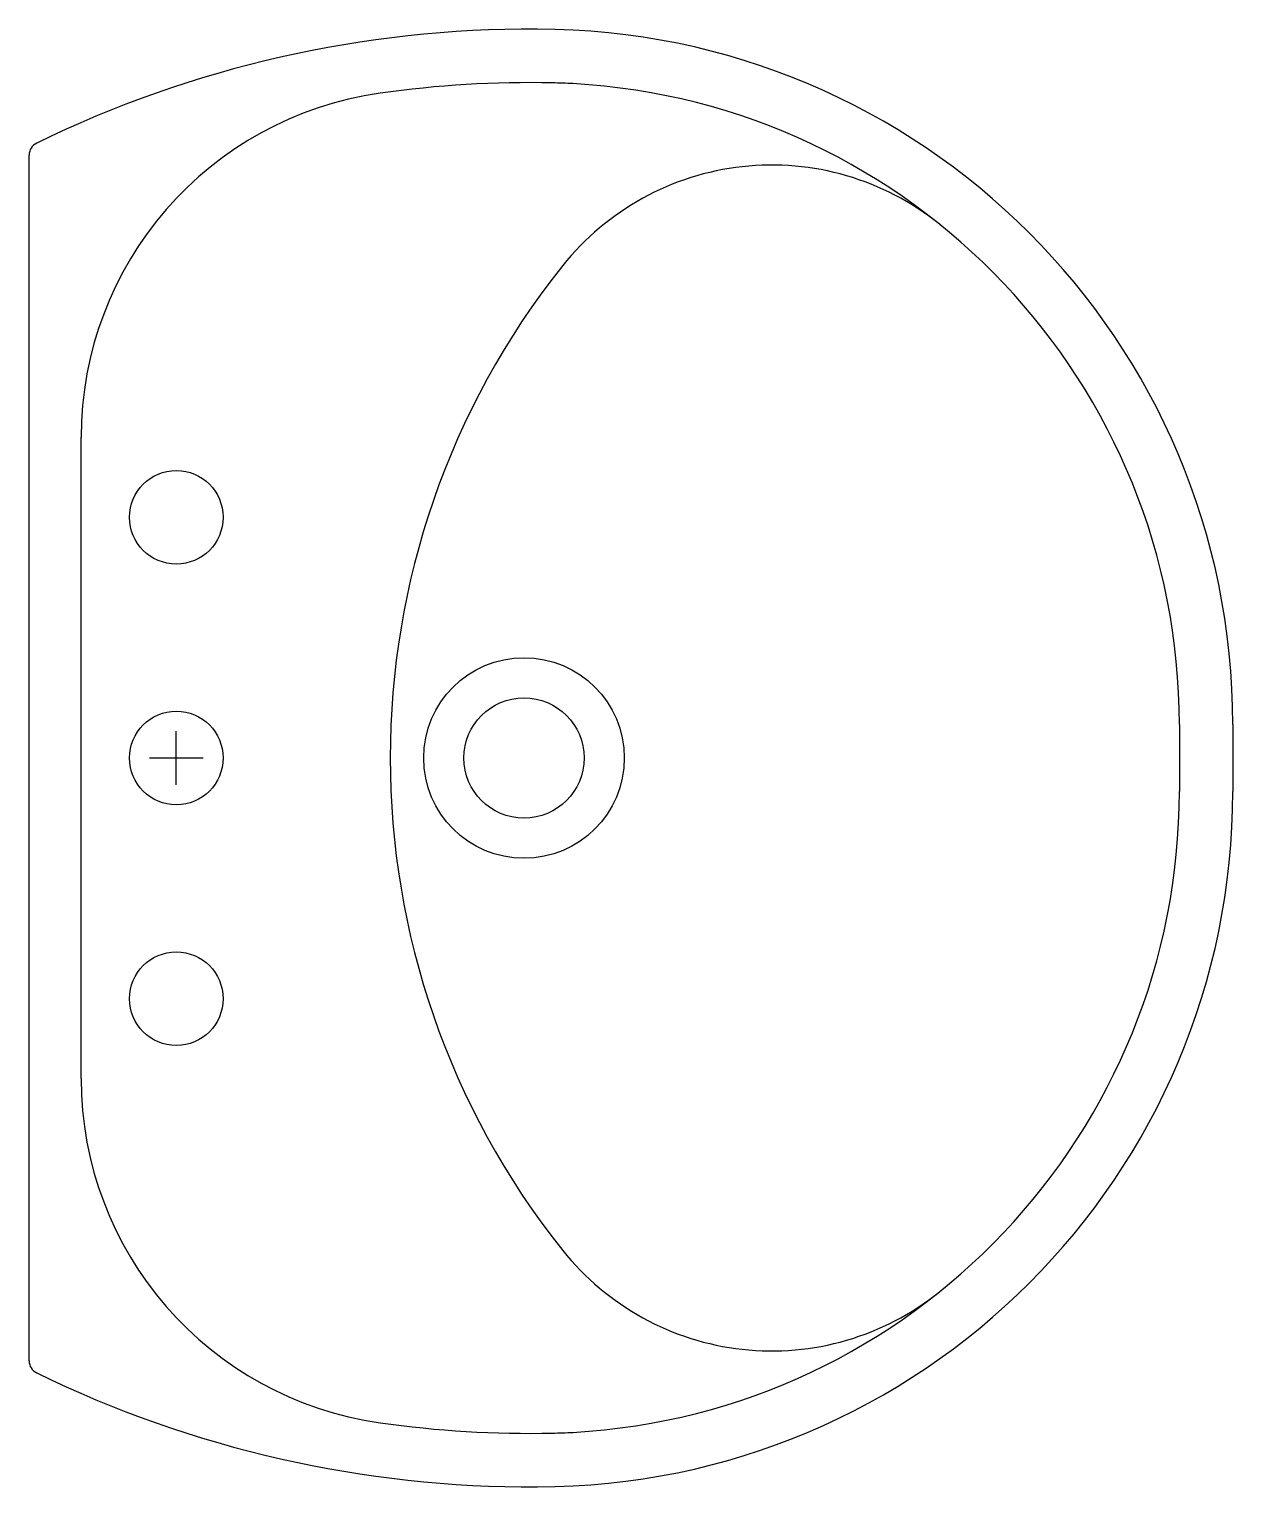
# Model space of a CAD drawing. Header units: millimetres. Extents: x 3.48 to 3.93, y 2.787 to 3.332.
import ezdxf

# ---------------------------------------------------------------- set-up
doc = ezdxf.new("R2010")
doc.units = ezdxf.units.MM
doc.header["$MEASUREMENT"] = 0
doc.layers.add('015', color=6, linetype='CONTINUOUS')
doc.layers.add('021', color=1, linetype='CONTINUOUS')

msp = doc.modelspace()

# ---------------------------------------------------------------- linework, layer by layer
at = {"layer": '015'}
for p, q in [((3.499209107424335, 2.93960590497434), (3.499209107424335, 3.179284166316429)), ((3.534802587052163, 3.049445035645385), (3.534802587052162, 3.069445035645384)), ((3.909802587052163, 3.071945035645384), (3.909802587052163, 3.046945035645384)), ((3.524802587052163, 3.059445035645385), (3.544802587052163, 3.059445035645385))]:
    msp.add_line(p, q, dxfattribs=at)
for centre, radius in [((3.534802587052163, 3.149445035645385), 0.0175), ((3.664802587052163, 3.059445035645385), 0.0375), ((3.664802587052163, 3.059445035645385), 0.0225), ((3.534802587052163, 3.059445035645385), 0.0175), ((3.534802587052163, 2.969445035645385), 0.0175)]:
    msp.add_circle(centre, radius, dxfattribs=at)
for centre, radius, start, end in [((3.667156376012509, 2.910874326666041), 0.4010790239292781, 88.81302768078763, 98.04703620226961), ((3.670907444885634, 3.091914494555626), 0.22, 86.83320333782532, 88.81302768078763), ((3.669802587052163, 3.071945035645384), 0.24, 0, 86.83320333782532), ((3.629209107424335, 3.179284166316429), 0.13, 98.04703620226961, 180), ((3.757429450188984, 3.181130807872359), 0.1, 51.25127147638339, 141.389001848243), ((3.909802587052163, 3.059445035645385), 0.295, 141.389001848243, 218.610998151757), ((3.669802587052163, 3.046945035645384), 0.24, 273.1667966621747, 0), ((3.629209107424335, 2.93960590497434), 0.13, 180, 261.9529637977304), ((3.757429450188984, 2.93775926341841), 0.1, 218.610998151757, 308.7487285236166), ((3.667156376012509, 3.208015744624728), 0.4010790239292781, 261.9529637977304, 271.1869723192123), ((3.670907444885634, 3.026975576735143), 0.22, 271.1869723192123, 273.1667966621747)]:
    msp.add_arc(centre, radius, start, end, dxfattribs=at)
at = {"layer": '021'}
for p, q in [((3.479802587052163, 2.834025303830119), (3.479802587052163, 3.28486476746065)), ((3.929802587052163, 3.071945035645384), (3.929802587052163, 3.046945035645384))]:
    msp.add_line(p, q, dxfattribs=at)
for centre, radius, start, end in [((3.667156376012509, 2.910874326666041), 0.4210790239292781, 89.6399304794472, 115.9933738749194), ((3.669802587052163, 3.071945035645384), 0.26, 0, 90), ((3.484802587052163, 3.28486476746065), 0.005, 115.9933738742968, 180), ((3.669802587052163, 3.046945035645384), 0.26, 270, 0), ((3.484802587052163, 2.83402530383012), 0.005, 180, 244.0066261257036), ((3.667156376012509, 3.208015744624728), 0.4210790239292781, 244.0066261250806, 270.3600695205528)]:
    msp.add_arc(centre, radius, start, end, dxfattribs=at)

doc.saveas('drawing.dxf')
